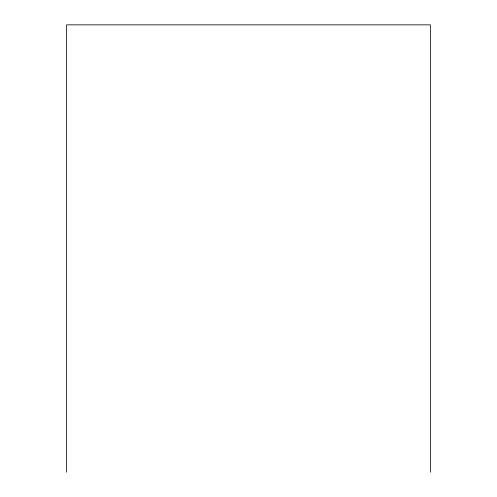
<?xml version="1.0" encoding="UTF-8"?>
<svg xmlns="http://www.w3.org/2000/svg" width="497" height="497" viewBox="0 0 497 497"><rect width="100%" height="100%" fill="white"/><g stroke="black" fill="none" stroke-linecap="round" stroke-linejoin="round"><path stroke-width="0.75" d="M430.377 472.15L430.377 24.85L66.623 24.85L66.623 472.15"/></g></svg>
